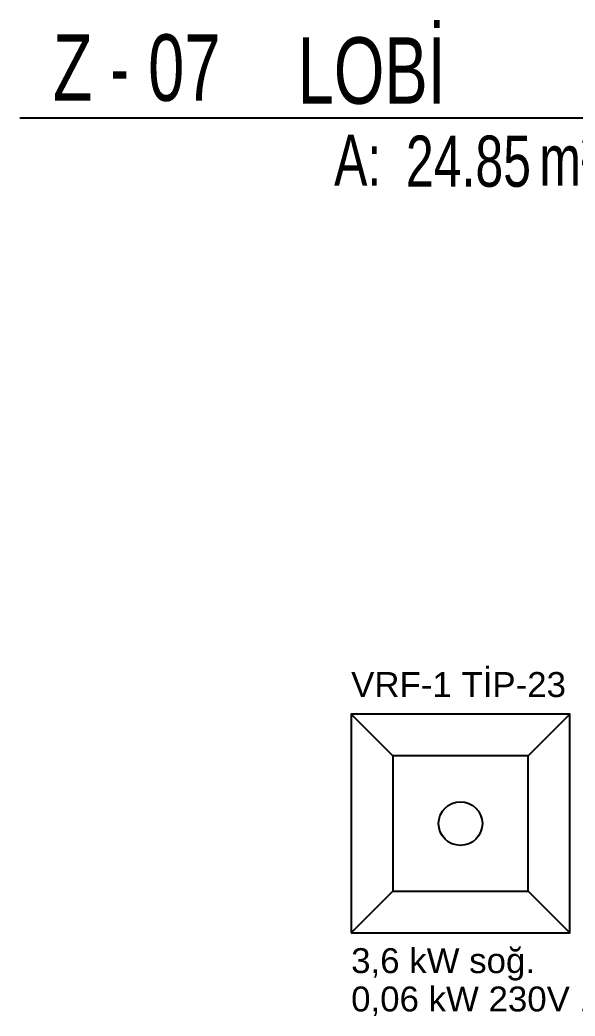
# Model space of a CAD drawing. Header units: inches. Extents: x 21 to 32698, y 13 to 3712.
# Drawn here: x 5440.6 to 5585.4, y 1267.8 to 1527.6 of the extents above; entities that cross this region are included whole.
import ezdxf
from ezdxf.enums import TextEntityAlignment as Align

# ---------------------------------------------------------------- set-up
doc = ezdxf.new("R2010")
doc.units = ezdxf.units.IN
doc.header["$MEASUREMENT"] = 0
for name, color, linetype in [('MEK-ELK-ETIKET', 7, 'Continuous'), ('MEK-ELK-GUC', 6, 'Continuous'), ('MEK-ELK-VRF-IC', 4, 'Continuous')]:
    doc.layers.add(name, color=color, linetype=linetype)
doc.layers.add('Z_MİM_-KM-AREA-IDEN', color=8, linetype='Continuous', lineweight=25)
doc.styles.add('Arial_4', font='arial.ttf', dxfattribs={"height": 10})
doc.styles.add('MAH', font='arial.ttf', dxfattribs={"width": 0.8, "height": 17.5})
doc.styles.add('MEK_ELK', font='arial.ttf')

# ---------------------------------------------------------------- blocks, each defined once
blk = doc.blocks.new('*U121')
blk.add_line((0, 0), (192.45, 0))
at = {"color": 7, "style": 'MAH', "width": 0.6}
blk.add_text('-', height=17.07, dxfattribs=at).set_placement((25.99, 13.11), align=Align.MIDDLE_CENTER)
at = {"color": 7, "style": 'Arial_4', "width": 0.7}
for s, p in [('A:', (81.91, -17.69)), ('m² ', (135.42, -17.69))]:
    blk.add_text(s, height=13.333, dxfattribs=at).set_placement(p)
for tag, p in [('K', (8.57, 13.11)), ('00', (33.43, 13.11)), ('MAHALADI', (72.42, 12.35))]:
    blk.add_attdef(tag, text='', height=17.33, dxfattribs=at).set_placement(p, align=Align.MIDDLE_LEFT)
blk.add_attdef('27.00', text='', height=13.33, dxfattribs=at).set_placement((133.25, -11.29), align=Align.MIDDLE_RIGHT)
blk = doc.blocks.new('MEK_VRF_KASET_570')
for p, q in [((-28.5, 28.5), (-17.67, 17.67)), ((28.5, 28.5), (17.67, 17.67)), ((-28.5, -28.5), (-17.67, -17.67)), ((28.5, -28.5), (17.67, -17.67))]:
    blk.add_line(p, q)
for points in [[(-28.5, -28.5), (28.5, -28.5), (28.5, 28.5), (-28.5, 28.5)], [(-17.67, -17.67), (17.67, -17.67), (17.67, 17.67), (-17.67, 17.67)]]:
    blk.add_lwpolyline(points, close=True)
blk.add_circle((0, 0), 5.7)

msp = doc.modelspace()

# ---------------------------------------------------------------- block references
at = {"layer": 'MEK-ELK-VRF-IC'}
msp.add_blockref('MEK_VRF_KASET_570', (5555.5, 1318), dxfattribs=at)
at = {"layer": 'Z_MİM_-KM-AREA-IDEN'}
msp.add_blockref('*U121', (5440.64, 1502.03), dxfattribs=at).add_auto_attribs({'27.00': '24.85', '00': '07', 'K': 'Z', 'MAHALADI': 'LOBİ'})

# ---------------------------------------------------------------- texts
at = {"layer": 'MEK-ELK-ETIKET', "style": 'MEK_ELK'}
for s, p in [('VRF-1 TİP-23', (5527, 1351)), ('3,6 kW soğ.', (5527, 1279))]:
    msp.add_text(s, height=6.5, dxfattribs=at).set_placement(p)
at = {"layer": 'MEK-ELK-GUC', "style": 'MEK_ELK'}
msp.add_text('0,06 kW 230V 1~', height=6.5, dxfattribs=at).set_placement((5527, 1269))

doc.saveas('drawing.dxf')
